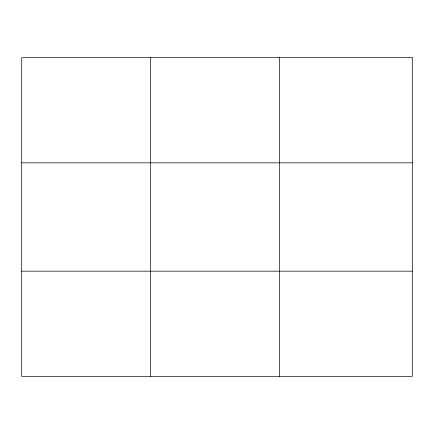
<?xml version="1.0" encoding="UTF-8"?>
<svg xmlns="http://www.w3.org/2000/svg" width="434" height="434" viewBox="0 0 434 434"><rect width="100%" height="100%" fill="white"/><g stroke="black" fill="none" stroke-linecap="round" stroke-linejoin="round"><path stroke-width="0.65" d="M150.598 57.684L150.598 376.316M279.496 57.684L279.496 376.316M21.7 162.831L412.3 162.831M21.7 271.169L412.3 271.169M412.3 57.684L412.3 376.316L21.7 376.316L21.7 57.684L412.3 57.684"/></g></svg>
